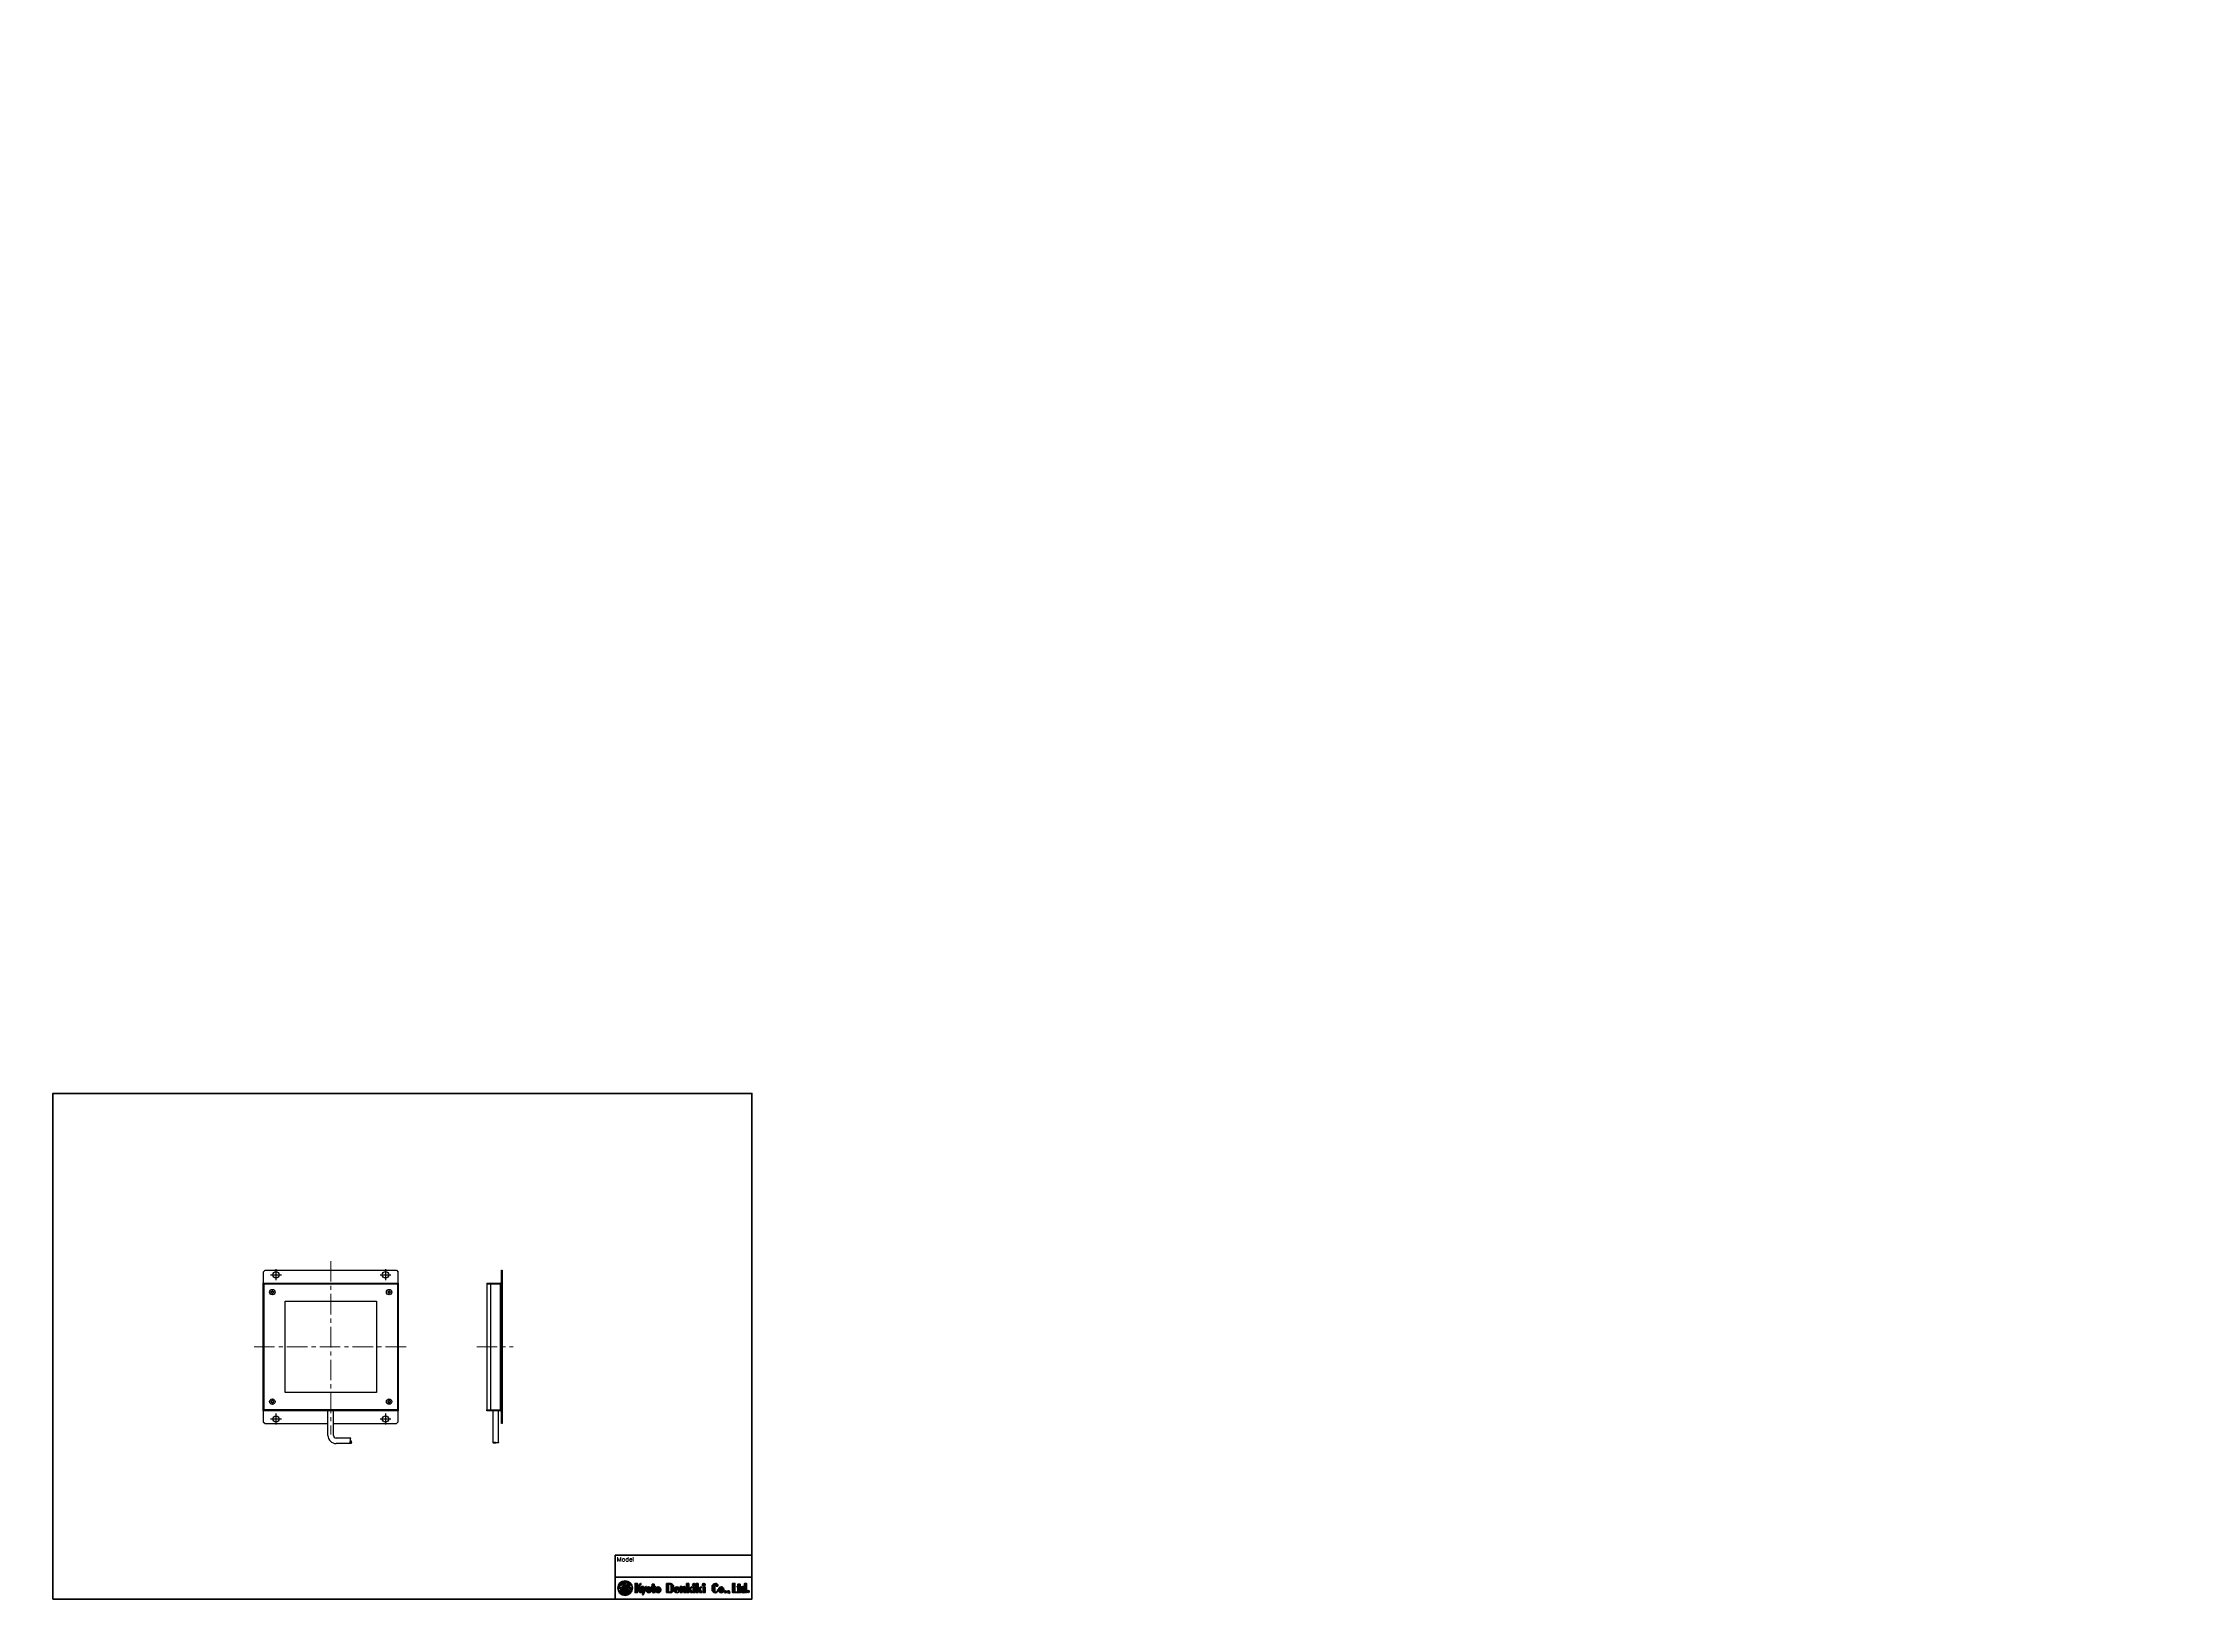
# Paper-space layout 'A3_1_3' of a CAD drawing. Header units: millimetres. Extents: x 0 to 392, y 0 to 286.
# The model-space entities are those that its viewports show. They can reach past a viewport. Long polylines and large blocks are cut down to what shows.
import ezdxf

# ---------------------------------------------------------------- set-up
doc = ezdxf.new("R2010")
doc.units = ezdxf.units.MM
doc.linetypes.add('CENTER', pattern=[2, 1.25, -0.25, 0.25, -0.25])
doc.layers.get('0').update_dxf_attribs({"lineweight": 30})
for name, color, linetype, lineweight in [('2KD_寸法１', 7, 'Continuous', 15), ('AUX', 7, 'Continuous', 40), ('PINOFF', 6, 'Continuous', 9)]:
    doc.layers.add(name, color=color, linetype=linetype, lineweight=lineweight)
doc.layers.get('PINOFF').freeze()
doc.styles.get("Standard").update_dxf_attribs({"font": 'simplex.shx', "width": 0.8, "bigfont": 'extfont.shx'})

# ---------------------------------------------------------------- blocks, each defined once
blk = doc.blocks.new('A$C58A435ED')
h = blk.add_hatch(color=256)
edge = h.paths.add_edge_path()
edge.add_ellipse((3.8, 4.2), major_axis=(2.36, 2.72), ratio=0.381944, start_angle=36.9142, end_angle=132.4984, ccw=False)
edge.add_arc((4.7, 6.4), 0.75, 47.7163, 192.9195, ccw=False)
edge.add_ellipse((3.8, 4.2), major_axis=(2.36, 2.72), ratio=0.381944, start_angle=355.1193, end_angle=374.4019, ccw=False)
edge.add_ellipse((4.2, 3.8), major_axis=(2.36, 2.72), ratio=0.381944, start_angle=320.8704, end_angle=364.8807, ccw=False)
edge.add_arc((4, -35.9), 40.1, 84.2752, 86.8987, ccw=False)
edge.add_arc((4, 4), 4, 0, 180)
edge.add_arc((4, -35.9), 40.1, 92.8389, 95.7248, ccw=False)
h = blk.add_hatch(color=256)
edge = h.paths.add_edge_path()
edge.add_arc((4, 4), 4, 180, 360)
edge.add_arc((4, 43.9), 40.1, 272.8389, 275.7248, ccw=False)
edge.add_ellipse((4.2, 3.8), major_axis=(2.36, 2.72), ratio=0.381944, start_angle=175.1193, end_angle=312.4984, ccw=False)
edge.add_ellipse((3.8, 4.2), major_axis=(2.36, 2.72), ratio=0.381944, start_angle=140.8704, end_angle=184.8807, ccw=False)
edge.add_arc((4, 43.9), 40.1, 264.2752, 266.8987, ccw=False)
h = blk.add_hatch(color=256)
edge = h.paths.add_edge_path(flags=17)
edge.add_ellipse((4.2, 3.8), major_axis=(2.36, 2.72), ratio=0.381944, start_angle=130.1847, end_angle=175.1193)
edge.add_ellipse((3.8, 4.2), major_axis=(2.36, 2.72), ratio=0.381944, start_angle=184.8807, end_angle=296.5044)
edge.add_arc((4, 43.9), 40.1, 267.8758, 271.7647, ccw=False)
h = blk.add_hatch(color=256)
edge = h.paths.add_edge_path(flags=17)
edge.add_ellipse((3.8, 4.2), major_axis=(2.36, 2.72), ratio=0.381944, start_angle=310.1847, end_angle=355.1193)
edge.add_ellipse((4.2, 3.8), major_axis=(2.36, 2.72), ratio=0.381944, start_angle=364.8807, end_angle=376.9173)
edge.add_arc((4.6, 6.4), 0.783, -118.932, 3.6503, ccw=False)
edge.add_ellipse((4.2, 3.8), major_axis=(2.36, 2.72), ratio=0.381944, start_angle=39.809, end_angle=116.5044)
edge.add_arc((4, -35.9), 40.1, 87.8758, 91.7647, ccw=False)
blk.add_circle((4, 4), 4)
for centre, radius, start, end in [((4, -35.9), 40.1, 92.8389, 95.7248), ((4, 43.9), 40.1, 264.2752, 266.8987), ((4, 43.9), 40.1, 267.8758, 271.7647), ((4, -35.9), 40.1, 87.8758, 91.7647), ((4.7, 6.4), 0.75, 46.1932, 192.9195), ((4.6, 6.4), 0.783, 241.068, 3.6503), ((4, 43.9), 40.1, 272.8389, 275.7248), ((4, -35.9), 40.1, 84.2752, 86.8987)]:
    blk.add_arc(centre, radius, start, end)
for centre, start_param, end_param in [((3.8, 4.2), 2.009737, 4.900602), ((4.2, 3.8), 1.88285, 5.049036), ((3.8, 4.2), 1.10042, 1.907443), ((4.2, 3.8), 1.14108, 1.759009), ((3.8, 4.2), 5.024443, 6.875096), ((4.2, 3.8), 5.15133, 6.96942)]:
    blk.add_ellipse(centre, major_axis=(2.36, 2.72), ratio=0.381944, start_param=start_param, end_param=end_param)
blk = doc.blocks.new('A$C7F8063EA')
for points in [[(2.4, 4.8), (3.4, 6.2), (2.9, 6.2), (1.3, 4.1), (1.3, 6.2), (0, 6.2), (0, 1.1), (1.3, 1.1), (1.3, 3.4), (1.5, 3.7), (2.6, 1.1), (4.1, 1.1)], [(4.5, 1.1), (4.1, 0), (4.4, 0), (6.2, 4.4), (5.8, 4.4), (5.2, 2.8), (4.5, 4.4), (3.4, 4.4)], [(28.2, 6.2), (28.2, 1.1), (29.4, 1.1), (29.4, 2.6), (29.5, 2.8), (30.3, 1.1), (31.3, 1.1), (30.2, 3.3), (31.3, 4.2), (31.1, 4.4), (29.4, 3), (29.4, 6.2)], [(31.8, 4.2), (31.8, 1.1), (32.9, 1.1), (32.9, 4.2)], [(33.4, 6.2), (33.4, 1.1), (34.5, 1.1), (34.5, 2.6), (34.7, 2.8), (35.5, 1.1), (36.5, 1.1), (35.4, 3.3), (36.5, 4.2), (36.3, 4.4), (34.5, 3), (34.5, 6.2)], [(37.2, 4.2), (37.2, 1.1), (38.3, 1.1), (38.3, 4.2)], [(53.4, 6.2), (53.4, 1.1), (54.7, 1.1), (56.3, 1.1), (56.3, 1.4), (54.7, 1.4), (54.7, 6.2)]]:
    blk.add_hatch(color=256).paths.add_polyline_path(points)
h = blk.add_hatch(color=256)
h.paths.add_polyline_path([(6, 2.5, 0.993056), (8.9, 2.5), (8.9, 2.9, 1.006911), (6, 2.9)])
h.paths.add_polyline_path([(7.1, 3.9, -1.045169), (7.8, 3.9), (7.8, 1.6, -1.045169), (7.1, 1.6)], flags=16)
h = blk.add_hatch(color=256)
edge = h.paths.add_edge_path()
edge.add_line((9.4, 4.2), (9.4, 1.8))
edge.add_ellipse((10, 1.8), major_axis=(0, 0.709), ratio=0.902288, start_angle=90, end_angle=180)
edge.add_line((10, 1.1), (11, 1.1))
edge.add_line((11, 1.1), (11, 1.4))
edge.add_ellipse((11, 1.9), major_axis=(0, -0.528), ratio=0.918034, start_angle=270, end_angle=360, ccw=False)
edge.add_line((10.5, 1.9), (10.5, 4.2))
edge.add_line((10.5, 4.2), (10.9, 4.2))
edge.add_line((10.9, 4.2), (10.9, 4.6))
edge.add_line((10.9, 4.6), (10.5, 4.6))
edge.add_line((10.5, 4.6), (10.5, 5.8))
edge.add_line((10.5, 5.8), (9.4, 5.8))
edge.add_line((9.4, 5.8), (9.4, 4.6))
edge.add_line((9.4, 4.6), (9.1, 4.6))
edge.add_line((9.1, 4.6), (9.1, 4.2))
edge.add_line((9.1, 4.2), (9.4, 4.2))
h = blk.add_hatch(color=256)
h.paths.add_polyline_path([(12.7, 4.4), (12.6, 4.4, 0.412198), (11.2, 2.9), (11.2, 2.5, 0.993056), (14.1, 2.5), (14.1, 2.9, 0.416232)])
h.paths.add_polyline_path([(12.3, 3.9, -1.045169), (13, 3.9), (13, 1.6, -1.045169), (12.3, 1.6)], flags=16)
h = blk.add_hatch(color=256)
edge = h.paths.add_edge_path()
edge.add_line((17.2, 1.1), (19.3, 1.1))
edge.add_ellipse((19.3, 3), major_axis=(0, -1.92), ratio=0.930559, start_angle=0, end_angle=90)
edge.add_line((21.1, 3), (21.1, 4.2))
edge.add_ellipse((19.3, 4.2), major_axis=(0, 1.92), ratio=0.930559, start_angle=270, end_angle=360)
edge.add_line((19.3, 6.2), (17.2, 6.2))
edge.add_line((17.2, 6.2), (17.2, 1.1))
edge = h.paths.add_edge_path(flags=16)
edge.add_line((18.3, 5.8), (19.1, 5.8))
edge.add_ellipse((19.1, 5.1), major_axis=(0, 0.7), ratio=0.929746, start_angle=270, end_angle=359.8389, ccw=False)
edge.add_line((19.8, 5.1), (19.8, 2.1))
edge.add_ellipse((19.1, 2.1), major_axis=(0, -0.7), ratio=0.929746, start_angle=0.1611, end_angle=90, ccw=False)
edge.add_line((19.1, 1.4), (18.3, 1.4))
edge.add_line((18.3, 1.4), (18.3, 5.8))
h = blk.add_hatch(color=256)
edge = h.paths.add_edge_path()
edge.add_line((22.9, 4.4), (22.9, 4.4))
edge.add_arc((22.9, 2.9), 1.46, 90.3946, 180)
edge.add_line((21.4, 2.9), (21.4, 2.5))
edge.add_arc((22.9, 2.5), 1.46, 180.2595, 269.3397)
edge.add_line((22.9, 1.1), (22.9, 1.1))
edge.add_arc((22.9, 2.5), 1.46, 270.6603, 354.2194)
edge.add_line((24.3, 2.4), (24.1, 2.4))
edge.add_ellipse((22.9, 2.4), major_axis=(-1.2, 0), ratio=0.941657, start_angle=90.1774, end_angle=180, ccw=False)
edge.add_arc((22.9, 1.6), 0.325, 180, 276.5641, ccw=False)
edge.add_line((22.5, 1.6), (22.5, 2.7))
edge.add_line((22.5, 2.7), (24.3, 2.7))
edge.add_line((24.3, 2.7), (24.3, 2.9))
edge.add_arc((22.9, 2.9), 1.46, 359.2107, 449.6054)
h.paths.add_polyline_path([(22.5, 3.1), (22.5, 3.9, -1.045169), (23.2, 3.9), (23.2, 3.1)], flags=16)
h = blk.add_hatch(color=256)
edge = h.paths.add_edge_path()
edge.add_line((24.7, 4.4), (24.7, 1.1))
edge.add_line((24.7, 1.1), (25.8, 1.1))
edge.add_line((25.8, 1.1), (25.8, 3.7))
edge.add_ellipse((26.2, 3.7), major_axis=(0.377, 0.217), ratio=0.907884, start_angle=60.0645, end_angle=150.0645, ccw=False)
edge.add_ellipse((26.2, 3.7), major_axis=(0, 0.404), ratio=0.965673, start_angle=270, end_angle=360, ccw=False)
edge.add_line((26.6, 3.7), (26.6, 1.1))
edge.add_line((26.6, 1.1), (27.7, 1.1))
edge.add_line((27.7, 1.1), (27.7, 3.4))
edge.add_ellipse((26.8, 3.4), major_axis=(0, 1.05), ratio=0.925613, start_angle=270, end_angle=360)
edge.add_ellipse((26.8, 4), major_axis=(-0.975, 0), ratio=0.402759, start_angle=270, end_angle=360)
edge.add_line((25.8, 4), (25.8, 4.2))
edge.add_line((25.8, 4.2), (25.6, 4.4))
edge.add_line((25.6, 4.4), (24.7, 4.4))
h = blk.add_hatch(color=256)
edge = h.paths.add_edge_path()
edge.add_ellipse((32.3, 5.5), major_axis=(-0.803, 0), ratio=0.880683, start_angle=0, end_angle=360)
h = blk.add_hatch(color=256)
edge = h.paths.add_edge_path()
edge.add_ellipse((37.6, 5.5), major_axis=(-0.803, 0), ratio=0.880683, start_angle=0, end_angle=360)
h = blk.add_hatch(color=256)
edge = h.paths.add_edge_path()
edge.add_arc((44, 5.4), 0.402, 0, 180, ccw=False)
edge.add_line((44.4, 5.4), (44.4, 4.6))
edge.add_line((44.4, 4.6), (45.4, 4.6))
edge.add_ellipse((44, 4.6), major_axis=(0, 1.59), ratio=0.861671, start_angle=270, end_angle=360)
edge.add_ellipse((44, 4.4), major_axis=(-1.84, 0), ratio=0.958258, start_angle=270, end_angle=360)
edge.add_line((42.2, 4.4), (42.2, 2.8))
edge.add_ellipse((44, 2.8), major_axis=(-1.84, 0), ratio=0.958258, start_angle=0, end_angle=90)
edge.add_ellipse((44, 2.6), major_axis=(0, -1.59), ratio=0.859541, start_angle=0, end_angle=90)
edge.add_line((45.4, 2.6), (45.1, 2.6))
edge.add_line((45.1, 2.6), (45.1, 2.1))
edge.add_ellipse((44.5, 2.1), major_axis=(0, -0.689), ratio=0.905354, start_angle=0, end_angle=90, ccw=False)
edge.add_line((44.5, 1.4), (44.1, 1.4))
edge.add_ellipse((44.1, 1.9), major_axis=(0, 0.516), ratio=0.975773, start_angle=90, end_angle=180, ccw=False)
edge.add_line((43.6, 1.9), (43.6, 5.4))
h = blk.add_hatch(color=256)
h.paths.add_polyline_path([(45.7, 2.5, 0.409357), (47.2, 1.1), (47.2, 1.1, 0.409404), (48.7, 2.5), (48.7, 2.9, 1.006911), (45.7, 2.9)])
h.paths.add_polyline_path([(46.9, 3.9, -1), (47.5, 3.9), (47.5, 1.6, -1), (46.9, 1.6)], flags=16)
h = blk.add_hatch(color=256)
edge = h.paths.add_edge_path()
edge.add_ellipse((49.5, 1.6), major_axis=(-0.65, 0), ratio=0.820872, start_angle=0, end_angle=360)
h = blk.add_hatch(color=256)
edge = h.paths.add_edge_path()
edge.add_ellipse((51.1, 1.6), major_axis=(-0.65, 0), ratio=0.820872, start_angle=178.569, end_angle=477.5428)
edge.add_ellipse((51.3, 1.1), major_axis=(0, -0.409), ratio=0.251102, start_angle=0, end_angle=84.6433, ccw=False)
edge.add_ellipse((51.3, 1.4), major_axis=(0, -0.72), ratio=0.731271, start_angle=0, end_angle=90)
edge.add_ellipse((51.7, 1.4), major_axis=(0, 0.202), ratio=0.432391, start_angle=270, end_angle=339.5604)
edge.add_ellipse((51.7, 1.4), major_axis=(0, 0.202), ratio=0.432391, start_angle=339.5604, end_angle=340.2548, ccw=False)
h = blk.add_hatch(color=256)
edge = h.paths.add_edge_path()
edge.add_line((56, 4.2), (56.3, 4.2))
edge.add_line((56.3, 4.2), (56.3, 1.8))
edge.add_ellipse((57, 1.8), major_axis=(0, 0.709), ratio=0.902288, start_angle=90, end_angle=180)
edge.add_line((57, 1.1), (58, 1.1))
edge.add_line((58, 1.1), (58, 1.4))
edge.add_ellipse((58, 1.9), major_axis=(0, -0.528), ratio=0.918034, start_angle=270, end_angle=360, ccw=False)
edge.add_line((57.5, 1.9), (57.5, 4.2))
edge.add_line((57.5, 4.2), (57.8, 4.2))
edge.add_line((57.8, 4.2), (57.8, 4.6))
edge.add_line((57.8, 4.6), (57.5, 4.6))
edge.add_line((57.5, 4.6), (57.5, 5.8))
edge.add_line((57.5, 5.8), (56.3, 5.8))
edge.add_line((56.3, 5.8), (56.3, 4.6))
edge.add_line((56.3, 4.6), (56, 4.6))
edge.add_line((56, 4.6), (56, 4.2))
h = blk.add_hatch(color=256)
edge = h.paths.add_edge_path()
edge.add_line((61, 6.2), (60, 6.2))
edge.add_line((60, 6.2), (60, 4))
edge.add_ellipse((59.4, 3.2), major_axis=(0, -1.25), ratio=0.700546, start_angle=140.5626, end_angle=180)
edge.add_line((59.4, 4.4), (59, 4.4))
edge.add_ellipse((59, 3.2), major_axis=(0, -1.25), ratio=0.700546, start_angle=180, end_angle=270)
edge.add_line((58.1, 3.2), (58.1, 2.3))
edge.add_ellipse((59, 2.3), major_axis=(0, 1.25), ratio=0.700546, start_angle=90, end_angle=180)
edge.add_line((59, 1.1), (59.4, 1.1))
edge.add_ellipse((59.4, 2.3), major_axis=(0, 1.25), ratio=0.700546, start_angle=180, end_angle=219.4374)
edge.add_line((60, 1.5), (60, 1.1))
edge.add_line((60, 1.1), (61, 1.1))
edge.add_line((61, 1.1), (61, 6.2))
h.paths.add_polyline_path([(60, 1.7, -1), (59.2, 1.7), (59.2, 3.8, -1), (60, 3.8)], flags=16)
h = blk.add_hatch(color=256)
edge = h.paths.add_edge_path()
edge.add_ellipse((62, 1.7), major_axis=(-0.582, 0), ratio=0.959913, start_angle=0, end_angle=360)
for p, q in [((0, 6.2), (1.3, 6.2)), ((0, 1.1), (1.3, 1.1)), ((2.9, 6.2), (1.3, 4.1)), ((1.5, 3.7), (1.3, 3.4)), ((2.6, 1.1), (1.5, 3.7)), ((3.4, 6.2), (2.4, 4.8)), ((4.1, 1.1), (2.4, 4.8)), ((4.1, 1.1), (2.6, 1.1)), ((2.9, 6.2), (3.4, 6.2)), ((3.4, 4.4), (4.5, 1.1)), ((3.4, 4.4), (4.5, 4.4)), ((3.4, 4.4), (4.5, 4.4)), ((4.1, 0), (4.5, 1.1)), ((4.1, 0), (4.4, 0)), ((4.4, 0), (6.2, 4.4)), ((4.5, 4.4), (5.2, 2.8)), ((5.2, 2.8), (5.8, 4.4)), ((5.8, 4.4), (6.2, 4.4)), ((6, 2.9), (6, 2.5)), ((8.9, 2.9), (8.9, 2.5)), ((9.1, 4.6), (9.1, 4.2)), ((9.1, 4.6), (9.1, 4.2)), ((9.1, 4.2), (9.4, 4.2)), ((9.1, 4.2), (9.4, 4.2)), ((9.4, 5.8), (10.5, 5.8)), ((9.4, 5.8), (9.4, 4.6)), ((9.4, 4.2), (9.4, 1.8)), ((10, 1.1), (11, 1.1)), ((11, 1.1), (10, 1.1)), ((10.5, 5.8), (10.5, 4.6)), ((10.5, 4.2), (10.9, 4.2)), ((10.5, 4.2), (10.9, 4.2)), ((10.5, 4.2), (10.5, 1.9)), ((11, 1.4), (11, 1.1)), ((11, 1.4), (11, 1.1)), ((11, 1.1), (11, 1.1)), ((11.2, 2.9), (11.2, 2.5)), ((12.6, 4.4), (12.7, 4.4)), ((12.7, 1.1), (12.7, 1.1)), ((14.1, 2.9), (14.1, 2.5)), ((17.2, 6.2), (19.3, 6.2)), ((17.2, 1.1), (17.2, 6.2)), ((17.2, 1.1), (17.2, 6.2)), ((17.2, 6.2), (19.3, 6.2)), ((17.2, 1.1), (19.3, 1.1)), ((17.2, 1.1), (19.3, 1.1)), ((18.3, 5.8), (18.3, 1.4)), ((18.3, 1.4), (18.3, 5.8)), ((18.3, 5.8), (19.1, 5.8)), ((18.3, 1.4), (19.1, 1.4)), ((19.8, 5.1), (19.8, 2.1)), ((21.1, 4.2), (21.1, 3)), ((21.4, 2.9), (21.4, 2.5)), ((22.5, 3.1), (23.2, 3.1)), ((22.5, 2.7), (24.3, 2.7)), ((22.9, 4.4), (22.9, 4.4)), ((22.9, 1.1), (22.9, 1.1)), ((22.9, 1.1), (22.9, 1.1)), ((24.1, 2.4), (24.3, 2.4)), ((24.3, 2.9), (24.3, 2.7)), ((24.7, 4.4), (25.6, 4.4)), ((24.7, 1.1), (24.7, 4.4)), ((24.7, 4.4), (25.6, 4.4)), ((24.7, 4.4), (25.6, 4.4)), ((24.7, 1.1), (24.7, 4.4)), ((24.7, 4.4), (25.6, 4.4)), ((24.7, 1.1), (25.8, 1.1)), ((24.7, 1.1), (25.8, 1.1)), ((25.8, 4.2), (25.6, 4.4)), ((25.8, 4.2), (25.6, 4.4)), ((25.8, 4), (25.8, 4.2)), ((25.8, 4), (25.8, 4.2)), ((25.8, 4.2), (25.8, 4)), ((25.8, 1.1), (25.8, 3.7)), ((25.8, 1.1), (25.8, 3.7)), ((26.6, 1.1), (26.6, 3.7)), ((26.6, 1.1), (26.6, 3.7)), ((26.6, 1.1), (27.7, 1.1)), ((26.6, 1.1), (27.7, 1.1)), ((27.7, 1.1), (27.7, 3.4)), ((27.7, 1.1), (27.7, 3.4)), ((28.2, 6.2), (29.4, 6.2)), ((28.2, 6.2), (28.2, 1.1)), ((29.4, 6.2), (28.2, 6.2)), ((28.2, 1.1), (29.4, 1.1)), ((28.2, 1.1), (29.4, 1.1)), ((29.4, 3), (29.4, 6.2)), ((31.2, 4.4), (29.4, 3)), ((29.5, 2.8), (29.4, 2.6)), ((29.4, 1.1), (29.4, 2.6)), ((30.3, 1.1), (29.5, 2.8)), ((31.3, 4.2), (30.2, 3.3)), ((31.3, 1.1), (30.2, 3.3)), ((30.3, 1.1), (31.3, 1.1)), ((31.1, 4.4), (31.3, 4.2)), ((31.8, 1.1), (32.9, 1.1)), ((33.4, 6.2), (34.5, 6.2)), ((33.4, 6.2), (33.4, 1.1)), ((34.5, 6.2), (33.4, 6.2)), ((33.4, 1.1), (34.5, 1.1)), ((33.4, 1.1), (34.5, 1.1)), ((34.5, 3), (34.5, 6.2)), ((36.3, 4.4), (34.5, 3)), ((34.7, 2.8), (34.5, 2.6)), ((34.5, 1.1), (34.5, 2.6)), ((35.5, 1.1), (34.7, 2.8)), ((36.5, 4.2), (35.4, 3.3)), ((36.5, 1.1), (35.4, 3.3)), ((35.5, 1.1), (36.5, 1.1)), ((36.3, 4.4), (36.5, 4.2)), ((37.2, 1.1), (38.3, 1.1)), ((37.5, 6.2), (37.6, 6.2)), ((37.5, 6.2), (37.5, 6.2)), ((37.5, 4.8), (37.5, 4.8)), ((42.2, 4.4), (42.2, 4.4)), ((42.2, 4.4), (42.2, 2.8)), ((43.6, 5.4), (43.6, 1.9)), ((43.6, 5.4), (43.6, 1.9)), ((44.1, 1.4), (44.5, 1.4)), ((44.1, 1.4), (44.5, 1.4)), ((44.4, 4.6), (44.4, 5.4)), ((44.4, 4.6), (44.4, 5.4)), ((45.4, 4.6), (44.4, 4.6)), ((44.4, 4.6), (45.4, 4.6)), ((45.4, 2.6), (45.1, 2.6)), ((45.1, 2.6), (45.1, 2.1)), ((45.4, 2.6), (45.1, 2.6)), ((45.1, 2.6), (45.1, 2.1)), ((45.7, 2.9), (45.7, 2.5)), ((47.2, 1.1), (47.2, 1.1)), ((48.7, 2.9), (48.7, 2.5)), ((51.8, 1.6), (51.8, 1.6)), ((53.4, 6.2), (54.7, 6.2)), ((53.4, 1.1), (56.3, 1.1)), ((54.7, 1.4), (54.7, 2)), ((56, 4.6), (56, 4.2)), ((56, 4.6), (56, 4.2)), ((56, 4.2), (56.3, 4.2)), ((56, 4.2), (56.3, 4.2)), ((56.3, 5.8), (57.5, 5.8)), ((56.3, 5.8), (56.3, 4.6)), ((56.3, 4.2), (56.3, 1.8)), ((58, 1.1), (57, 1.1)), ((57.5, 5.8), (57.5, 4.6)), ((57.5, 4.2), (57.8, 4.2)), ((57.5, 4.2), (57.8, 4.2)), ((57.5, 4.2), (57.5, 1.9)), ((58, 1.4), (58, 1.1)), ((58, 1.4), (58, 1.1)), ((58, 1.1), (58, 1.4)), ((58.1, 3.2), (58.1, 2.4)), ((58.1, 3.2), (58.1, 2.3)), ((59.4, 4.4), (59, 4.4)), ((59, 1.1), (59.4, 1.1)), ((59.2, 3.8), (59.2, 1.7)), ((59.2, 3.8), (59.2, 1.7)), ((60, 6.2), (61, 6.2)), ((60, 6.2), (61, 6.2)), ((61, 1.1), (61, 2)), ((61, 1.1), (61, 2)), ((62, 2.2), (62, 2.2)), ((62, 1.1), (62, 1.1)), ((62.6, 1.7), (62.6, 1.7))]:
    blk.add_line(p, q)
for points in [[(1.3, 3.4), (1.3, 1.1), (0, 1.1), (0, 6.2), (1.3, 6.2), (1.3, 4.1)], [(7.1, 3.9), (7.1, 1.6)], [(7.8, 1.5), (7.8, 3.9)], [(9.1, 4.2), (9.1, 4.6), (9.4, 4.6)], [(9.1, 4.2), (9.1, 4.6), (9.4, 4.6)], [(10.5, 4.6), (10.9, 4.6), (10.9, 4.2)], [(10.5, 4.6), (10.9, 4.6), (10.9, 4.2)], [(12.3, 3.9), (12.3, 1.6)], [(13, 1.5), (13, 3.9)], [(22.5, 3.9), (22.5, 3.1)], [(22.5, 2.7), (22.5, 1.6)], [(23.2, 3.1), (23.2, 3.9)], [(46.9, 3.9), (46.9, 1.6)], [(47.5, 3.9), (47.5, 1.6)], [(54.7, 1.1), (53.4, 1.1), (53.4, 6.2), (54.7, 6.2), (54.7, 1.4)], [(54.7, 1.1), (56.3, 1.1), (56.3, 1.4), (54.7, 1.4)], [(56.3, 4.2), (56, 4.2), (56, 4.6), (56.3, 4.6)], [(56.3, 4.2), (56, 4.2), (56, 4.6), (56.3, 4.6)], [(57.5, 4.6), (57.8, 4.6), (57.8, 4.2), (57.5, 4.2)], [(57.5, 4.6), (57.8, 4.6), (57.8, 4.2), (57.5, 4.2)], [(60, 4), (60, 6.2), (61, 6.2), (61, 1.1), (60, 1.1), (60, 1.5)], [(60, 4), (60, 6.2), (61, 6.2), (61, 1.1), (60, 1.1), (60, 1.5)], [(60, 1.7), (60, 3.8)], [(60, 1.7), (60, 3.8)]]:
    blk.add_lwpolyline(points)
for points in [[(31.8, 4.2), (32.9, 4.2), (32.9, 1.1), (31.8, 1.1)], [(37.2, 4.2), (38.3, 4.2), (38.3, 1.1), (37.2, 1.1)]]:
    blk.add_lwpolyline(points, close=True)
for centre, radius, start, end in [((7.5, 2.9), 1.46, 359.2107, 180), ((7.5, 2.5), 1.46, 179.5961, 359.6054), ((7.5, 3.9), 0.325, 354.9391, 180), ((7.5, 1.6), 0.325, 180, 5.0609), ((12.6, 2.9), 1.46, 359.2107, 180), ((12.6, 2.5), 1.46, 179.5961, 359.6054), ((12.6, 3.9), 0.325, 354.9391, 180), ((12.6, 1.6), 0.325, 180, 5.0609), ((22.9, 2.9), 1.46, 359.2107, 180), ((22.9, 2.5), 1.46, 179.7405, 354.2194), ((22.9, 3.9), 0.325, 354.9391, 180), ((22.9, 1.6), 0.325, 180, 273.149), ((44, 5.4), 0.402, 0, 180), ((47.2, 2.9), 1.46, 359.2107, 180), ((47.2, 2.5), 1.46, 179.5961, 359.6054), ((47.2, 3.9), 0.325, 0, 180), ((47.2, 1.6), 0.325, 180, 360), ((59.6, 3.8), 0.411, 0, 180), ((59.6, 1.7), 0.411, 180, 0)]:
    blk.add_arc(centre, radius, start, end)
for centre, major_axis, ratio, start_param, end_param in [((10, 1.8), (0, 0.709), 0.902288, 1.570796, 3.141593), ((11, 1.9), (0, -0.528), 0.918034, 4.712389, 6.283185), ((19.1, 5.1), (0, 0.7), 0.929746, 4.712389, 6.280162), ((19.3, 4.2), (0, 1.92), 0.930559, 4.712389, 6.283185), ((22.9, 2.4), (-1.2, 0), 0.941657, 1.573713, 3.141593), ((26.8, 4), (-0.975, 0), 0.402759, 4.712389, 6.283185), ((26.2, 3.7), (0, 0.404), 0.965673, 4.712389, 6.283185), ((26.8, 3.4), (0, 1.05), 0.925613, 4.712389, 6.283185), ((44, 4.4), (-1.84, 0), 0.958258, 4.712389, 6.283185), ((44.1, 1.9), (0, 0.516), 0.975773, 1.570796, 3.141593), ((44, 4.6), (0, 1.59), 0.861671, 4.712389, 6.283185), ((44, 2.6), (0, -1.59), 0.859541, 0, 1.570796), ((44.5, 2.1), (0, -0.689), 0.905354, 0, 1.570796), ((51.1, 1.6), (-0.65, 0), 0.820872, 3.11117, 8.258473), ((51.3, 1.4), (0, -0.72), 0.731271, 0, 1.570796), ((51.3, 1.1), (0, -0.409), 0.251102, 0, 1.547256), ((51.7, 1.4), (0, 0.202), 0.432391, 4.712389, 5.59034), ((57, 1.8), (0, 0.709), 0.902288, 1.570796, 3.141593), ((58, 1.9), (0, -0.528), 0.918034, 4.712389, 6.283185), ((59, 3.2), (0, -1.25), 0.700546, 3.141592, 4.712389), ((59.4, 2.3), (0, 1.25), 0.700546, 3.141592, 4.006894)]:
    blk.add_ellipse(centre, major_axis=major_axis, ratio=ratio, start_param=start_param, end_param=end_param)
at = {"extrusion": (0, 0, -1)}
for centre, major_axis, ratio, start_param, end_param in [((19.1, 2.1), (0, -0.7), 0.929746, 4.712389, 6.280162), ((19.3, 3), (0, -1.92), 0.930559, 4.712389, 6.283185), ((26.2, 3.7), (0.377, 0.217), 0.907884, 3.706835, 5.194113), ((44, 2.8), (-1.84, 0), 0.958258, 4.712389, 6.283185), ((59, 2.3), (0, 1.25), 0.700546, 3.141592, 4.712389), ((59.4, 3.2), (0, -1.25), 0.700546, 3.141592, 4.006894)]:
    blk.add_ellipse(centre, major_axis=major_axis, ratio=ratio, start_param=start_param, end_param=end_param, dxfattribs=at)
for centre, major_axis, ratio in [((32.3, 5.5), (-0.803, 0), 0.880683), ((37.6, 5.5), (-0.803, 0), 0.880683), ((49.5, 1.6), (-0.65, 0), 0.820872), ((62, 1.7), (-0.582, 0), 0.959913)]:
    blk.add_ellipse(centre, major_axis=major_axis, ratio=ratio)
blk = doc.blocks.new('A$C4D42097A')
for p, q in [((-37, -1), (-36, 0)), ((-36, 0), (36, 0)), ((-30, 0.5), (-30, -5.5)), ((30, 0.5), (30, -5.5)), ((36, 0), (37, -1)), ((-37, -1), (-37, -7)), ((-37, -7), (-37, -83)), ((-37, -77), (-37, -7)), ((-37, -7.5), (37, -7.5)), ((-36.5, -7), (36.5, -7)), ((-36.5, -77), (-36.5, -7)), ((-33, -2.5), (-27, -2.5)), ((-31.8, -11.2), (-32.2, -11.2)), ((-32.2, -11.2), (-32.2, -11.8)), ((-31.8, -11.8), (-31.8, -11.2)), ((27, -2.5), (33, -2.5)), ((32.2, -11.2), (31.8, -11.2)), ((31.8, -11.2), (31.8, -11.8)), ((32.2, -11.8), (32.2, -11.2)), ((36.5, -7), (36.5, -77)), ((37, -83), (37, -1)), ((37, -7), (37, -77)), ((-32.8, -11.8), (-32.8, -12.2)), ((-32.2, -11.8), (-32.8, -11.8)), ((-32.8, -12.2), (-32.2, -12.2)), ((-32.2, -12.2), (-32.2, -12.8)), ((-32.2, -12.8), (-31.8, -12.8)), ((-31.2, -11.8), (-31.8, -11.8)), ((-31.8, -12.2), (-31.2, -12.2)), ((-31.8, -12.8), (-31.8, -12.2)), ((-31.2, -12.2), (-31.2, -11.8)), ((-25, -17), (25, -17)), ((-25, -67), (-25, -17)), ((25, -17), (25, -67)), ((31.2, -11.8), (31.2, -12.2)), ((31.8, -11.8), (31.2, -11.8)), ((31.2, -12.2), (31.8, -12.2)), ((31.8, -12.2), (31.8, -12.8)), ((31.8, -12.8), (32.2, -12.8)), ((32.8, -11.8), (32.2, -11.8)), ((32.2, -12.2), (32.8, -12.2)), ((32.2, -12.8), (32.2, -12.2)), ((32.8, -12.2), (32.8, -11.8)), ((25, -67), (-25, -67)), ((37, -76.5), (-37, -76.5)), ((36.5, -77), (-36.5, -77)), ((-33, -81.5), (-27, -81.5)), ((-32.8, -71.8), (-32.8, -72.2)), ((-32.2, -71.8), (-32.8, -71.8)), ((-32.8, -72.2), (-32.2, -72.2)), ((-31.8, -71.2), (-32.2, -71.2)), ((-32.2, -71.2), (-32.2, -71.8)), ((-32.2, -72.2), (-32.2, -72.8)), ((-32.2, -72.8), (-31.8, -72.8)), ((-31.8, -71.8), (-31.8, -71.2)), ((-31.2, -71.8), (-31.8, -71.8)), ((-31.8, -72.2), (-31.2, -72.2)), ((-31.8, -72.8), (-31.8, -72.2)), ((-31.2, -72.2), (-31.2, -71.8)), ((-30, -78.5), (-30, -84.5)), ((-1.5, -90.5), (-1.5, -77)), ((1.5, -90.5), (1.5, -77)), ((27, -81.5), (33, -81.5)), ((30, -78.5), (30, -84.5)), ((31.2, -71.8), (31.2, -72.2)), ((31.8, -71.8), (31.2, -71.8)), ((31.2, -72.2), (31.8, -72.2)), ((32.2, -71.2), (31.8, -71.2)), ((31.8, -71.2), (31.8, -71.8)), ((31.8, -72.2), (31.8, -72.8)), ((31.8, -72.8), (32.2, -72.8)), ((32.2, -71.8), (32.2, -71.2)), ((32.8, -71.8), (32.2, -71.8)), ((32.2, -72.2), (32.8, -72.2)), ((32.2, -72.8), (32.2, -72.2)), ((32.8, -72.2), (32.8, -71.8)), ((-37, -83), (-36, -84)), ((-36, -84), (-1.5, -84)), ((1.5, -84), (36, -84)), ((11.1, -92), (3, -92)), ((36, -84), (37, -83)), ((11.1, -95), (3, -95))]:
    blk.add_line(p, q)
for points in [[(11.05, -95), (11.0151, -94.9972), (10.9805, -94.9886), (10.9465, -94.9745), (10.9132, -94.9548), (10.881, -94.9297), (10.85, -94.8995), (10.8206, -94.8644), (10.7929, -94.8245), (10.7672, -94.7803), (10.7436, -94.7321), (10.7223, -94.6801), (10.7036, -94.625), (10.6875, -94.5669), (10.6741, -94.5065), (10.6636, -94.4441), (10.6561, -94.3803), (10.6515, -94.3154), (10.65, -94.25), (10.6515, -94.1846), (10.6561, -94.1197), (10.6636, -94.0559), (10.6741, -93.9935), (10.6875, -93.9331), (10.7036, -93.875), (10.7223, -93.8199), (10.7436, -93.7679), (10.7672, -93.7197), (10.7929, -93.6755), (10.8206, -93.6356), (10.85, -93.6005), (10.881, -93.5703), (10.9132, -93.5452), (10.9465, -93.5255), (10.9805, -93.5114), (11.0151, -93.5028), (11.05, -93.5)], [(11.05, -93.5), (11.0066, -93.4886), (10.9645, -93.4548), (10.925, -93.3995), (10.8893, -93.3246), (10.8585, -93.2321), (10.8335, -93.125), (10.8151, -93.0065), (10.8038, -92.8803), (10.8, -92.75), (10.8038, -92.6198), (10.8151, -92.4935), (10.8335, -92.375), (10.8585, -92.2679), (10.8893, -92.1755), (10.925, -92.1005), (10.9645, -92.0453), (11.0066, -92.0114), (11.05, -92)], [(11.05, -93.5), (11.0934, -93.5114), (11.1355, -93.5453), (11.175, -93.6005), (11.2107, -93.6755), (11.2415, -93.7679), (11.2665, -93.875), (11.2849, -93.9935), (11.2962, -94.1198), (11.3, -94.25), (11.2962, -94.3803), (11.2849, -94.5065), (11.2665, -94.625), (11.2415, -94.7321), (11.2107, -94.8246), (11.175, -94.8995), (11.1355, -94.9548), (11.0934, -94.9886), (11.05, -95)]]:
    blk.add_lwpolyline(points)
for centre, radius in [((-32, -12), 1.5), ((-30, -2.5), 1.75), ((30, -2.5), 1.75), ((32, -12), 1.5), ((-32, -72), 1.5), ((32, -72), 1.5), ((-30, -81.5), 1.75), ((30, -81.5), 1.75)]:
    blk.add_circle(centre, radius)
for radius in [4.5, 1.5]:
    blk.add_arc((3, -90.5), radius, 180, 270)
blk = doc.blocks.new('A$C47292FE8')
for p, q in [((-0.5, -84), (-0.5, 0)), ((-0.5, 0), (0, 0)), ((0, 0), (0, -84)), ((-8.5, -7), (-1, -7)), ((-8.5, -7), (-8.5, -7.5)), ((-8.5, -7.5), (-1, -7.5)), ((-8.5, -7.5), (-8.5, -76.5)), ((-6.5, -7.5), (-6.5, -76.5)), ((-1, -76.5), (-1, -7.5)), ((-0.5, -1), (0, -1)), ((-8.5, -77), (-8.5, -76.5)), ((-8.5, -76.5), (-1, -76.5)), ((-6.5, -77), (-8.5, -77)), ((-1, -77), (-6.5, -77)), ((-5, -85), (-5, -77)), ((-2, -85), (-2, -77)), ((-5, -94.6), (-5, -85)), ((-2, -94.6), (-2, -85)), ((-0.5, -83), (0, -83)), ((0, -84), (-0.5, -84))]:
    blk.add_line(p, q)
for points in [[(-5, -94.55), (-4.9972, -94.5151), (-4.9886, -94.4805), (-4.9745, -94.4465), (-4.9548, -94.4132), (-4.9297, -94.381), (-4.8995, -94.35), (-4.8644, -94.3206), (-4.8245, -94.2929), (-4.7803, -94.2672), (-4.7321, -94.2436), (-4.6801, -94.2223), (-4.625, -94.2036), (-4.5669, -94.1875), (-4.5065, -94.1741), (-4.4441, -94.1636), (-4.3803, -94.1561), (-4.3154, -94.1515), (-4.25, -94.15), (-4.1846, -94.1515), (-4.1197, -94.1561), (-4.0559, -94.1636), (-3.9935, -94.1741), (-3.9331, -94.1875), (-3.875, -94.2036), (-3.8199, -94.2223), (-3.7679, -94.2436), (-3.7197, -94.2672), (-3.6755, -94.2929), (-3.6356, -94.3206), (-3.6005, -94.35), (-3.5703, -94.381), (-3.5452, -94.4132), (-3.5255, -94.4465), (-3.5114, -94.4805), (-3.5028, -94.5151), (-3.5, -94.55)], [(-3.5, -94.55), (-3.5114, -94.5934), (-3.5453, -94.6355), (-3.6005, -94.675), (-3.6755, -94.7107), (-3.7679, -94.7415), (-3.875, -94.7665), (-3.9935, -94.7849), (-4.1198, -94.7962), (-4.25, -94.8), (-4.3803, -94.7962), (-4.5065, -94.7849), (-4.625, -94.7665), (-4.7321, -94.7415), (-4.8246, -94.7107), (-4.8995, -94.675), (-4.9548, -94.6355), (-4.9886, -94.5934), (-5, -94.55)], [(-3.5, -94.55), (-3.4886, -94.5066), (-3.4548, -94.4645), (-3.3995, -94.425), (-3.3246, -94.3893), (-3.2321, -94.3585), (-3.125, -94.3335), (-3.0065, -94.3151), (-2.8803, -94.3038), (-2.75, -94.3), (-2.6198, -94.3038), (-2.4935, -94.3151), (-2.375, -94.3335), (-2.2679, -94.3585), (-2.1755, -94.3893), (-2.1005, -94.425), (-2.0453, -94.4645), (-2.0114, -94.5066), (-2, -94.55)]]:
    blk.add_lwpolyline(points)
for centre, start, end in [((-1, -7.5), 0, 90), ((-1, -76.5), 270, 0)]:
    blk.add_arc(centre, 0.5, start, end)

msp = doc.modelspace()

# ---------------------------------------------------------------- linework, layer by layer
at = {"layer": '2KD_寸法１', "color": 2, "linetype": 'CENTER'}
for p, q in [((156.208, 189.131), (156.208, 94.131)), ((114.208, 142.131), (198.208, 142.131)), ((236.208, 142.131), (256.208, 142.131))]:
    msp.add_line(p, q, dxfattribs=at)
at = {"layer": 'AUX', "lineweight": 70}
for p, q in [((312, 28), (312, 16)), ((312, 28), (312, 16)), ((312, 28), (312, 16)), ((312, 28), (387, 28)), ((312, 16), (312, 4)), ((312, 16), (312, 4)), ((312, 16), (312, 4)), ((312, 16), (387, 16))]:
    msp.add_line(p, q, dxfattribs=at)
msp.add_lwpolyline([(4, 4), (387, 4), (387, 281), (4, 281)], close=True, dxfattribs=at)

# ---------------------------------------------------------------- block references
for name, p in [('A$C4D42097A', (156.208, 184.131)), ('A$C47292FE8', (250.208, 184.131))]:
    msp.add_blockref(name, p)
at = {"layer": 'AUX'}
for name, p in [('A$C58A435ED', (313.5, 6)), ('A$C7F8063EA', (323, 6.389))]:
    msp.add_blockref(name, p, dxfattribs=at)

# ---------------------------------------------------------------- texts
at = {"layer": 'AUX', "lineweight": 20}
msp.add_text('Model', height=2.5, dxfattribs=at).set_placement((313, 24.5))

psp = doc.layouts.new('A3_1_3')

# ---------------------------------------------------------------- viewports
at = {"layer": 'PINOFF', "color": 7, "lineweight": 0}
psp.add_viewport(center=(195.5, 142.5), size=(392, 286), view_center_point=(586.5, 427.5), view_height=857.99999, dxfattribs=at)

doc.saveas('drawing.dxf')
